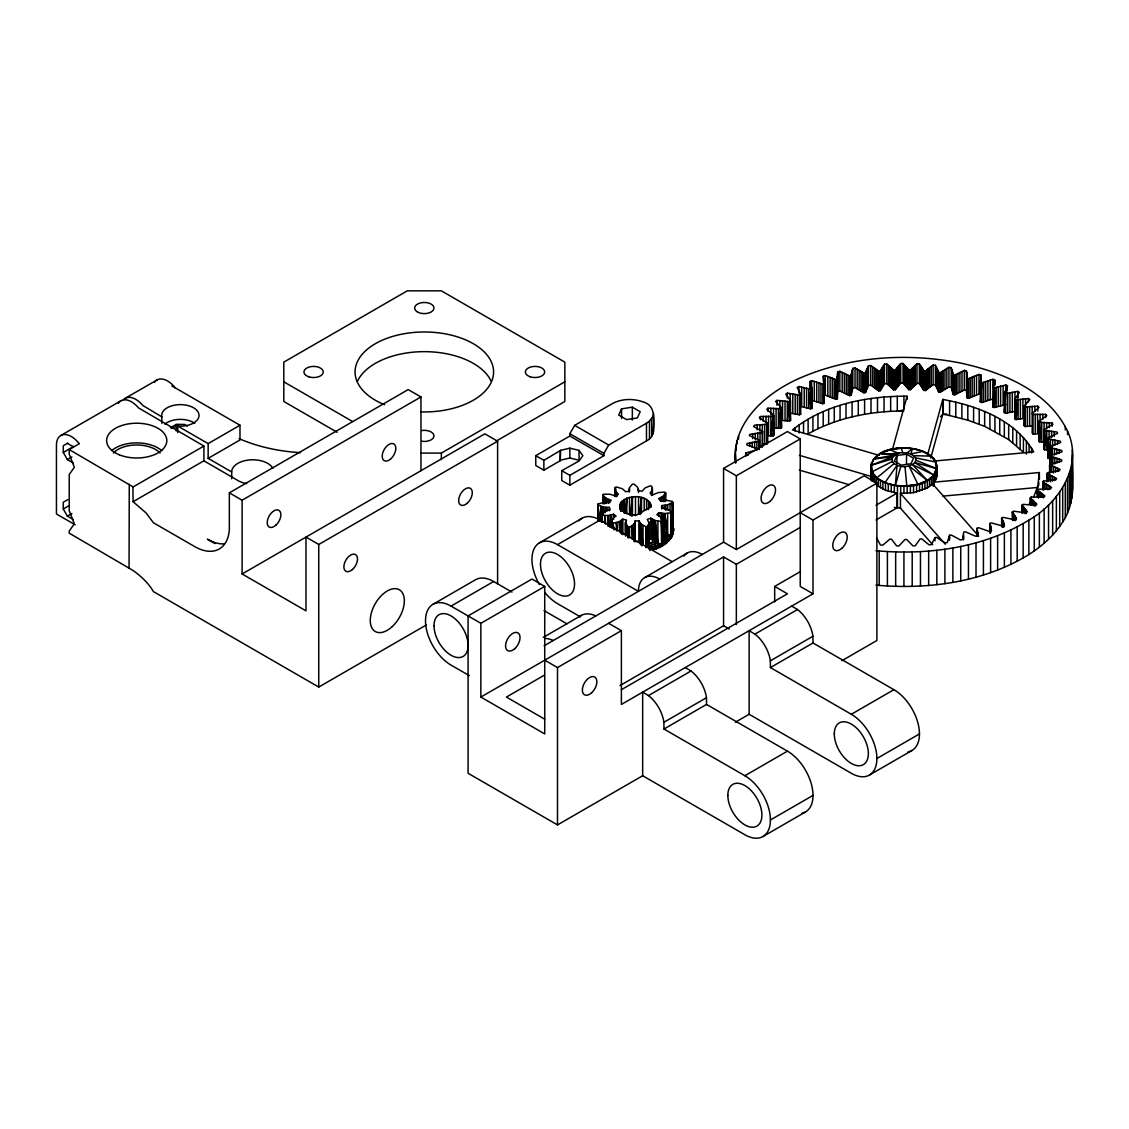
<?xml version="1.0" encoding="UTF-8"?>
<svg xmlns="http://www.w3.org/2000/svg" width="1129" height="1129" viewBox="0 0 1129 1129"><rect width="100%" height="100%" fill="white"/><g stroke="black" fill="none" stroke-linecap="round" stroke-linejoin="round"><path stroke-width="1.5" d="M615.573 496.28L615.319 487.502L616.73 487.008L622.404 488.815L625.734 491.75L629.643 491.059L629.488 487.53L632.395 484.186L634.046 484.129L637.631 487.262L638.195 490.748L642.218 491.171L644.913 488.024L650.177 485.837L651.687 486.232L652.336 489.958L650.036 493.204L653.254 494.671L658.179 492.597L664.6 492.075L665.616 492.823L663.189 496.294L658.546 498.552L660.211 500.712L666.237 500.203L672.348 501.459L672.644 502.391L667.691 504.818L661.763 505.58L661.509 507.937L667.253 509.094L671.656 511.846L671.162 512.764L664.826 513.582L658.969 512.651L656.852 514.683L661.001 517.251L662.667 520.864L661.509 521.542L655.243 520.568L650.798 518.183L647.298 519.396L648.893 522.783L648.159 547.071L653.366 549.738C663.979 547.212 677.019 537.051 672.644 525.013L672.489 523.673L673.434 530.418L673.392 527.92M823.295 395.87L825.313 395.192L835.869 399.285L837.351 398.805L837.704 371.878L839.835 371.328L849.587 376.028L851.167 375.632L852.818 368.393L855.034 367.969L863.883 373.191L865.548 372.951L868.469 365.81L870.741 365.528L878.63 371.243L880.31 371.074L884.487 364.173L886.815 364.018L893.632 370.185L893.632 389.83L895.339 389.745L900.73 383.126L900.73 363.51L903.059 363.482L908.746 370.016L908.746 389.66L910.454 389.674L917.002 383.423L919.316 383.535L923.804 390.408L925.512 390.521L933.119 384.679L935.419 384.933L938.651 392.031L940.33 392.243L948.939 386.88L951.182 387.275L953.13 394.529L954.767 394.84L964.293 390.027L966.438 390.549L967.101 397.874L968.654 398.283L978.998 394.049L981.03 394.698M865.534 392.539L865.548 372.951L863.897 392.836L865.534 392.539L868.469 385.426L868.469 365.81M875.935 585.147C928.207 589.804 983.514 582.338 1028.872 554.551L1028.872 520.13C1058.776 503.082 1083.657 465.585 1067.498 431.095C1047.994 390.634 1002.129 372.161 960.737 363.086C908.549 352.756 852.875 356.058 803.481 376.564C769.018 390.662 732.001 420.482 735.318 461.634M611.622 527.878C611.283 523.701 611.156 517.59 616.124 516.094L613.611 514.245L607.966 515.572L601.517 515.191L600.84 514.33L604.636 511.282L610.083 509.729L609.35 507.401L603.295 507.076L597.89 505.002L597.975 504.056L603.775 502.377L609.858 502.476L611.085 500.218L605.991 498.284L602.872 495.01L603.719 494.192L610.21 494.276L615.517 495.984L618.41 494.319L615.446 491.242L615.474 496.464L615.319 487.502L615.855 496.012M615.305 496.252L615.319 487.502L615.291 495.702M759.309 448.326L759.337 440.141L749.374 435.596L749.882 434.284L762.244 432.59L762.654 431.631L753.607 426.522L754.341 425.238L766.944 424.306L767.565 423.375L759.436 417.744L760.396 416.516L773.055 416.319L773.831 415.444L766.789 409.361L767.96 408.204L780.591 408.754L781.522 407.922L775.595 401.458L776.978 400.372L789.439 401.67L790.526 400.908L785.77 394.134L787.336 393.132L799.53 395.178L800.701 394.458L797.187 387.43L798.923 386.527L810.664 389.279L811.991 388.644L809.747 381.461L811.638 380.656L822.843 384.114L824.255 383.55L823.295 376.253L825.313 375.576L835.841 379.64L837.379 379.217L837.351 398.805M762.371 444.092L766.944 443.923L767.522 442.991L767.565 423.375L767.141 428.484M1031.186 505.199L1031.214 497.028L1043.873 497.197L1044.946 495.998L1037.311 490.141L1039.357 472.543L934.135 482.168L934.135 485.442M1038.045 497.423L1038.059 489.252L1050.69 488.674L1051.536 487.418L1042.914 482.027L1043.506 481.109L1055.954 479.783L1056.575 478.484L1047.035 473.63L1047.444 472.684L1059.595 470.624L1059.99 469.297L1049.631 465.035L1049.885 464.061L1061.613 461.295L1061.754 459.955L1050.704 456.342L1050.774 455.354L1061.937 451.896L1061.839 450.556L1050.196 447.62L1050.097 446.632L1060.583 442.54L1060.258 441.199L1048.149 438.969L1047.881 437.996L1057.577 433.296L1057.012 431.998L1044.579 430.502L1044.127 429.542L1052.948 424.292L1052.157 423.022L1039.513 422.274L1038.849 421.357L1046.738 415.613L1045.722 414.399L1033.049 414.385L1032.188 413.524L1039.005 407.343L1037.777 406.186L1025.174 406.934L1024.201 406.115L1029.846 399.581L1028.42 398.509L1015.987 400.005L1014.9 399.243L1019.346 392.398L1017.737 391.41L1005.685 393.626L1004.429 392.948L1007.632 385.864L1005.854 384.989L994.226 387.924L992.871 387.318L994.818 380.078L992.899 379.316L981.863 382.9L980.409 382.378L981.03 375.082L978.998 374.433L968.654 378.652L967.116 378.229L966.438 370.919L964.293 370.397L954.767 375.223L953.144 374.884L951.182 367.659L948.939 367.264L940.33 372.626L938.665 372.387L935.419 365.316L933.119 365.062L925.512 370.891L923.804 390.408L923.804 370.749L919.316 363.919L917.002 363.792L910.454 370.058L908.746 389.66L903.059 383.112L900.73 383.126M1043.478 489.28L1043.506 481.109M1044.127 429.542L1044.085 449.173L1046.795 450.273L1046.795 430.657L1044.621 450.104L1044.579 430.502L1044.085 449.173L1044.918 438.941M1047.881 437.996L1047.825 457.626L1050.323 458.882L1050.323 439.266L1048.206 458.586L1048.149 438.969L1047.825 457.626L1048.276 452.531M1049.857 472.232L1050.097 446.632M1050.746 465.162L1050.774 455.354M652.336 489.958L652.322 495.179L652.322 488.307L652.266 494.869M648.822 521.612L648.879 543.19L653.225 541.821L656.57 546.676L656.57 548.623L653.366 547.777L648.78 544.333L648.893 522.783L648.159 547.071L647.467 526.439L648.54 524.42L648.596 545.533L650.008 550.656M611.833 527.314L611.876 520.54L611.876 527.172M671.035 532.775L671.797 534.821L670.541 538.801L671.473 535.329L671.656 511.846L671.219 516.969M1050.041 466.249L1050.196 447.62L1050.252 467.237L1050.534 461.196M611.833 525.804L611.876 520.54M662.695 541.652L662.314 545.9L658.489 544.841M673.434 528.457L673.237 532.563L673.434 528.457L671.995 528.203M620.865 510.661L621.021 502.377C628.26 494.107 649.147 494.121 650.981 506.723L637.01 514.796C630.137 515.868 616.335 511.366 621.021 502.377L621.021 511.014M650.77 507.387L650.84 504.084M759.337 440.141L759.041 441.129L747.045 443.528L746.777 444.868L757.503 448.806L757.39 449.794L745.888 452.898L745.86 454.253L748.344 455.1M990.091 533.086L989.823 523.475L991.206 522.896L1002.707 526.001L1004.528 525.154L1001.635 518.028L1002.919 517.378L1014.886 519.763L1016.537 518.804L1012.388 511.903L1013.546 511.169L1025.866 512.834L1027.348 511.79L1021.999 505.157L1023.015 504.367L1035.561 505.284L1036.845 504.155L1030.34 497.889L1031.214 497.028M645.901 547.607L645.901 526.721L647.354 547.339L647.467 526.439L645.901 526.721L641.117 524.181L639.113 520.864L635.034 521.005L634.935 541.624M633.27 539.422L633.722 524.435L634.935 522.699M634.004 541.567L634.597 523.376L634.597 540.579M1041.742 441.919L1041.742 422.302L1039.555 441.876L1038.849 440.987L1039.513 422.274L1039.555 441.876L1044.085 442.003L1044.085 422.387M620.696 511L621.021 502.377M837.436 373.544L837.252 397.549L837.21 376.578M623.871 512.608L624.422 499.455L624.436 513.258M665.263 501.191L665.616 492.823L665.616 501.516M1028.872 554.551C1042.109 546.055 1054.288 535.4 1062.699 521.965C1076.177 502.236 1072.352 477.13 1072.55 454.747M626.059 512.411L626.778 498.326L626.778 513.864M672.842 532.196L672.701 534.694L673.279 530.066M631.196 516.094L632.438 496.972L632.438 515.967M640.355 514.471L641.484 497.494L639.212 514.358M876.598 538.025L880.465 545.011L882.765 545.194L889.864 539.112L891.571 539.225L896.652 545.928L898.994 545.97L904.964 539.493L906.672 539.493L912.938 545.871L915.266 545.787L920.05 538.985L921.758 538.872L929.111 544.855L931.425 544.63L934.967 537.587L936.633 537.376L945.029 542.88L947.273 542.527L949.56 535.301L951.182 534.991L960.511 539.972L962.684 539.479L963.658 532.168L965.224 531.759L975.385 536.162L977.46 535.541L977.149 528.231L978.631 527.737L989.498 531.491L991.46 530.757L990.288 524.731L990.288 532.902M978.024 536.12L978.264 532.761M837.379 379.217L835.869 399.285L835.841 379.64L834.119 398.481L834.119 378.864M1038.271 497.889L1038.793 491.101L1038.793 497.635M672.94 525.662L672.348 501.459L672.39 524.11L673.237 528.273L672.969 525.253M889.948 449.723L898.839 453.364L893.011 456.737L891.938 459.066L892.291 461.465C897.329 468.253 908.901 468.154 914.843 462.608L936.915 468.704L935.941 462.227C940.302 491.623 886.674 492.018 873.324 474.321C860.707 443.02 926.006 440.352 935.885 462.086L915.563 457.866C907.01 447.705 891.444 456.285 880.507 453.477L874.044 458.854L878.334 454.86M799.403 455.326L871.009 476.396L870.967 472.501M934.135 482.168C938.552 476.593 937.451 468.648 935.941 462.227M1043.972 489.718L1044.551 482.902L1044.551 489.436M672.701 532.733L671.797 536.783L672.701 532.733L671.346 532.479M837.266 394.727L837.704 391.495L839.835 390.944L849.587 395.644L851.167 395.249L852.818 388.009L852.818 368.393M1048.192 481.264L1048.813 474.406L1048.813 480.94M1050.873 472.599L1051.551 465.698L1051.551 472.232M625.283 513.469L626.778 498.326M1052.002 463.807L1052.722 456.878L1052.722 465.049M1050.252 467.237L1052.313 448.03L1052.313 456.201M789.552 419.395L790.526 420.524L789.439 401.67L787.322 420.976L790.526 420.524L790.526 400.908M770.867 416.248L770.867 435.879L773.097 435.949L773.831 435.06L773.055 416.319L770.867 435.879L768.524 435.85L768.524 416.234M778.431 408.557L778.431 428.173L780.633 428.385L781.522 427.538L780.591 408.754L778.431 428.173L773.563 427.905L773.563 408.289M630.123 515.007L632.438 496.972M625.551 534.469L625.551 522.417L626.595 520.116L622.869 519.157L618.946 521.838L612.934 523.235L611.636 522.642L611.918 527.624M870.812 474.378L870.967 465.12L873.324 459.672M669.356 538.293L668.947 540.749L668.947 538.787L670.852 536.331M653.084 433.818C652.957 422.796 657.642 405.664 642.838 401.839C633.044 398.354 621.684 398.65 612.426 403.561L574.661 425.365L569.835 433.705L569.835 436.02L535.767 455.679L535.767 465.515L543.868 470.186L560.224 460.745L560.619 450.358L569.835 448.157L579.05 450.358L582.874 455.679L579.05 460.999L561.748 470.68L561.748 480.517L569.835 485.188L646.48 440.931C657.12 435.907 652.915 422.556 653.536 413.397M667.507 540.17L667.027 542.583L667.027 540.636L668.947 538.787L663.64 535.174L662.031 536.741L667.027 540.636L664.812 544.319L664.812 542.357L661.636 539.493L667.027 540.636L662.667 543.486L661.989 541.412M648.893 522.783L648.893 543.557L650.53 542.739L656.57 546.676L659.562 547.353L658.743 544.573L661.919 544.051L661.509 521.542L662.667 543.486L663.4 541.878L664.812 542.357L662.314 545.9L660.239 545.025L648.752 548.877M664.812 544.319L665.362 541.934M980.678 400.753L980.381 402.023L981.863 402.517L992.899 398.932M662.314 545.9L663.4 541.878M892.277 450.189L907.081 396.194C866.973 396.011 824.509 404.309 792.516 429.895L879.11 455.368M927.502 455.142L942.786 399.44C977.347 405.847 1015.423 419.734 1033.727 451.939L933.739 461.084M930.748 458.078L942.786 414.188L942.786 399.44M900.815 466.39L895.368 485.484L897.019 465.36L884.953 482.69M1033.599 497.085L1037.96 485.851M660.239 545.025L661.509 544.15L661.509 521.542L661.919 544.051M670.852 536.106L671.162 512.764L671.797 536.783M993.393 405.692L992.871 406.948L994.24 407.527L1005.854 404.605M868.469 385.426L870.741 385.144L878.63 390.888L880.31 390.705L884.487 383.804L884.487 364.173M621.585 408.853L618.706 415.063L626.567 419.607L637.321 417.942L640.199 411.732L632.339 407.188L621.585 408.853L621.585 418.506M896.906 455.608L894.337 461.154L901.365 465.204L910.962 463.723L913.53 458.191L906.502 454.126L896.906 455.608L896.906 463.793M915.563 457.866L915.929 460.279L914.843 462.608L933.909 475.097L912.444 464.583L927.346 480.517L927.346 487.897L913.544 492.667L900.434 493.387L900.434 508.135L932.667 544.658M934.008 474.999L936.887 468.874L934.53 474.321L934.53 481.688M888.311 450.132L882.92 452.221L889.737 449.794L880.507 453.477L895.41 454.747L873.945 458.953L870.967 465.12L871.009 479.67M561.748 470.68L569.835 475.351L603.902 455.679L603.902 453.378L608.714 445.038L646.48 423.234L649.485 421.117L653.084 416.107M668.82 535.795L672.009 534.299M671.755 534.737L672.178 533.594M671.501 534.666L672.249 533.777M1005.135 391.749L1004.401 412.579L1005.685 413.242L1014.929 411.436L1014.929 391.805M900.73 363.51L895.339 370.129L893.632 389.83L886.815 383.648L884.487 383.804M1029.112 504.31L1031.511 500.726M535.767 455.679L543.868 460.35L560.619 450.358M670.541 538.801L670.541 536.839L663.64 535.174L664.416 534.229L662.794 513.54L662.794 534.186L671.318 535.231M1015.832 417.716L1014.872 418.873L1016.015 419.607L1022.888 418.619L1022.888 399.003M940.457 416.742L942.786 414.188L949.574 415.514L967.807 420.186L984.643 426.339L1008.677 439.548L1023.424 452.292L1023.424 437.502M927.346 487.897L932.61 483.889L978.674 536.092M1025.33 424.659L1024.172 425.746L1025.174 426.55L1032.174 425.986M648.78 544.333L650.53 542.739L653.366 547.777L653.366 549.738L650.854 548.468M894.069 463.652L876.739 477.948M633.863 539.775L633.722 524.435L629.516 527.285L627.893 527.13L625.551 522.417L625.635 535.711L625.748 521.499M907.053 452.955L912.5 448.58L910.835 453.971L922.915 451.388M663.64 535.174L664.826 534.356L664.826 513.582L667.648 534.948L670.541 536.839L664.826 534.356L662.794 513.54M663.57 543.148L662.116 543.995M660.521 544.771L661.707 544.107L660.945 544.672M790.159 393.485L790.159 413.101L799.53 414.795L800.701 414.075L800.701 394.458M875.935 550.726C928.207 555.397 983.514 547.918 1028.872 520.13M171.806 428.54L178.678 424.419M60.811 435.498L120.958 400.767M125.22 398.311L157.058 379.937M67.768 443.118L63.266 445.715L63.266 452.447L67.373 459.574L73.202 462.932M63.266 452.447L73.794 446.364M426.367 624.93L318.759 687.067L153.389 591.582L151.117 587.927A120.45 69.546 0 0 0 132.94 570.427L69.222 533.17L69.222 531.082L74.331 523.814L69.222 510.661L69.222 474.533L74.331 467.265L69.222 454.112L69.222 449.568L79.439 443.669L78.381 442.639A21.084 12.165 60 0 0 56.45 445.151L56.45 513.991L75.135 524.773M67.373 459.574L71.889 456.963M170.423 427.778L176.251 424.419L184.479 424.419L187.386 426.099M67.768 499.667L63.266 502.264L63.266 508.996L67.373 516.122L73.202 519.481M63.266 508.996L69.278 505.51M67.373 516.122L71.889 513.512M69.222 449.568L132.94 486.839L133.095 501.699L146.064 512.919L153.389 522.741L194.597 546.535A49.309 28.465 60 0 0 229.342 529.727L229.342 492.837L408.19 389.59L420.962 396.956L420.962 470.722M133.095 486.952L203.897 446.068L203.897 460.815L133.095 501.699M208.145 443.612L239.983 425.238L239.983 439.985L208.145 458.36L208.145 443.612L177.747 426.056L177.747 432.619M229.342 492.837L242.114 500.218L420.962 396.956M420.919 453.096L441.354 453.096L564.839 381.8M242.114 500.218L242.114 573.969L484.835 433.832L497.607 441.213L497.607 583.806M496.238 441.086L564.839 401.472L564.839 362.141L441.354 290.845L407.287 290.845L283.802 362.141L283.802 401.472L337.162 432.28M242.114 573.969L305.987 610.845L305.987 537.094L318.759 544.474L497.607 441.213M432.986 604.311L475.563 579.727A36.128 20.858 60 0 1 493.627 581.506L511.945 592.09M539.436 542.851L582.028 518.253M469.354 675.664L451.05 665.108A36.128 20.858 60 0 1 425.506 620.851A36.128 20.858 60 0 1 451.05 606.104L493.627 581.506M539.436 584.568A36.128 20.858 60 0 1 533.904 549.216A36.128 20.858 60 0 1 557.5 544.63L600.092 520.046L671.84 561.48M544.122 645.788L723.576 542.174L723.576 468.422L787.449 431.546L800.235 438.913L800.235 586.431L813.007 593.798L813.007 520.046L876.88 483.17L876.88 640.51L841.895 660.705M480.855 623.307L544.728 586.431L544.728 733.935L480.855 697.059L480.855 623.307L451.05 606.104M723.576 468.422L736.348 475.789L800.235 438.913M644.687 577.611L687.265 553.027M543.317 637.363L581.336 615.404M480.855 697.059L723.576 556.922L736.348 564.302L800.235 527.426M723.576 542.174L736.348 549.555L864.108 475.789L876.88 483.17M544.432 675.114L506.413 697.059L544.728 719.187M544.728 660.183L557.5 667.564L621.387 630.674L621.387 704.44L813.007 593.798M876.005 505.242L897.089 493.077L897.089 507.824L876.005 520.003M774.677 601.912L774.677 586.431L800.532 571.5M619.976 685.585L723.576 625.762L729.263 629.051M621.387 689.692L787.449 593.798L774.677 586.431M813.007 795.395L770.415 819.993A36.128 20.858 60 0 1 744.872 834.74L642.669 775.736L642.669 692.148L648.469 695.577L691.047 670.993A26.616 15.369 60 0 1 706.472 697.708L706.542 704.44L787.449 751.152A36.128 20.858 60 0 1 811.906 786.207A36.128 20.858 60 0 1 801.646 813.374M919.458 733.935L876.88 758.519A36.128 20.858 60 0 1 851.322 773.28L749.134 714.276L749.134 630.688L754.92 634.117L797.511 609.533A26.616 15.369 60 0 1 812.936 636.248L813.007 642.98L893.914 689.692A36.128 20.858 60 0 1 918.357 724.747A36.128 20.858 60 0 1 908.097 751.914M770.415 819.993A36.128 20.858 60 0 0 744.872 775.736L663.965 729.024L663.894 722.292L706.472 697.708M876.88 758.519A36.128 20.858 60 0 0 851.322 714.276L770.415 667.564L770.345 660.832L812.936 636.248M663.965 729.024L706.542 704.44M770.415 667.564L813.007 642.98M544.728 586.431L531.957 579.05L468.083 615.926L468.083 773.28L557.5 824.904L642.669 775.736M735.445 722.179L749.134 714.276M744.872 775.736L787.449 751.152M851.322 714.276L893.914 689.692M762.936 836.533L805.513 811.949M869.401 775.058L911.978 750.475M903.934 410.942C870.882 411.125 837.125 417.462 808.124 433.861L808.124 419.057M891.938 459.066L871.08 465.331L871.913 471.866L892.291 461.465M808.703 388.715L808.703 408.331L810.664 389.279L810.693 408.91L811.991 388.644L811.991 408.275L810.693 408.91L801.675 406.666L801.675 387.049M918.117 484.299L927.346 480.517L933.81 475.238L929.534 479.133L929.534 486.5M811.638 380.656L811.638 400.287L822.843 403.73L824.255 403.166L824.255 383.55M648.469 539.634L650.798 538.829L661.015 544.46M903.934 447.874L890.146 449.681L897.47 448.241M560.619 460.195L569.835 457.993L579.05 460.195L579.05 450.358M852.818 388.009L855.034 387.586L863.897 392.836L863.883 373.191L862.485 391.848L862.485 372.217M903.934 493.5L903.934 486.119L917.722 484.412L910.397 485.752L910.397 493.133M890.146 449.681L900.688 447.959L912.274 448.566M895.579 485.526L907.18 486.02L917.722 484.412M902.537 410.377L897.287 411.041L897.287 396.237M873.945 458.953L893.011 456.737L871.08 465.331M946.666 413.934L943.265 414.315L943.265 399.511M942.898 496.125L1037.593 487.46M1032.174 406.355L1032.188 433.141L1033.049 434.002L1037.579 433.861L1037.579 414.23M636.389 541.61L639.113 541.525L640.03 543.839L640.03 523.193L641.117 544.954L641.117 524.181L642.881 545.222M910.397 448.241L901.055 448.03L902.875 452.743M913.798 455.679L931.115 456.144M894.309 507.429L900.688 508.149M177.747 426.056L178.537 426.127A18.671 10.782 0 0 0 199.029 415.754A18.671 10.782 0 0 0 179.751 404.634A18.671 10.782 0 0 0 161.786 416.46L161.899 423.474M912.669 448.622L922.337 451.092M787.322 401.359L787.322 420.976L782.538 420.411L782.538 400.795M661.594 534.045L662.794 534.186M876.386 484.99L885.531 490.268L897.089 493.077M913.544 448.693L919.542 450.132M665.263 540.184L667.027 540.636L662.356 538.434M895.184 485.47L885.531 482.902L885.531 490.268M799.403 470.087L849.361 484.778M662.031 536.741L668.947 538.787M662.681 539.083L667.027 540.636L662.511 538.674M915.929 460.279L936.915 468.704M661.989 540.354L664.812 542.357L662.187 541.257L662.158 537.799M657.318 546.351L659.562 547.353M654.171 547.509L656.57 548.623M648.596 545.533L653.366 547.777L652.237 546.902M800.235 512.679L813.007 520.046M574.661 425.365L608.714 445.038M569.835 433.705L603.902 453.378M569.835 436.02L603.902 455.679M283.802 381.8L352.403 421.413M557.5 544.63L638.407 591.342A30.257 17.471 60 0 1 659.703 579.05M608.602 623.307L621.387 630.674M580.391 616.843L557.5 603.634A36.128 20.858 60 0 1 544.728 592.316M171.848 385.892L239.983 425.238M544.009 610.591L566.913 623.815M161.899 416.911L142.79 405.452A21.084 12.165 60 0 0 123.371 399.849M203.897 446.068L138.528 407.908A21.084 12.165 60 0 0 118.362 403.321M208.145 458.36L231.685 471.95L231.685 478.823M203.897 460.815L236.469 479.67A21.084 12.165 0 0 0 246.644 483.593M67.373 443.344L73.202 446.703M214.919 543.529L207.369 539.168A49.309 28.465 60 0 0 223.951 543.896M791.711 606.104L797.511 609.533M670.541 536.839L667.14 534.836L664.826 513.582M685.261 667.564L691.047 670.993M929.534 454.86L923.056 451.459L930.931 456.003L934.53 459.672M663.852 541.737L664.812 542.357M772.49 434.072L773.831 435.06L773.831 415.444M780.365 426.48L781.522 427.538L781.522 407.922M655.243 541.341L659.562 545.392L657.911 542.71L655.243 520.568L655.243 541.341L653.479 519.975L653.479 540.636M655.568 545.547L656.57 546.676M900.434 493.387L945.34 544.263M872.011 472.091L876.937 478.089L884.797 482.633L878.334 479.133L878.334 486.5M935.842 462.001L930.945 456.074L935.631 461.451L935.631 464.4M175.235 387.854L174.614 387.064A21.084 12.165 60 0 0 156.07 380.628M800.701 414.075L799.939 412.889L799.939 393.273M672.686 524.392L672.644 502.391L672.701 526.142M872.237 479.924L873.324 481.688L873.324 474.321L876.908 477.92L872.237 472.543L872.237 479.924L871.546 478.315M650.008 548.694L648.54 545.984L648.54 524.42M917.905 484.341L909.014 465.967L927.346 480.517L919.542 483.861L919.542 491.242M811.991 408.275L811.441 387.43M823.648 380.953L824.255 403.166M870.812 466.997L871.913 471.866M653.084 428.385L653.536 431.095M614.007 529.67L612.934 523.235L612.934 528.457M602.632 521.937L601.517 515.191L601.517 522.148M613.88 529.727L612.934 523.235L613.329 528.245M1071.943 481.222L1072.55 489.167M735.925 462.707L735.318 454.747M616.42 530.884L616.42 522.586L617.478 530.926M598.582 520.681L597.89 505.002L599.951 521.344M602.364 521.979L601.517 515.191L601.983 522.05M600.84 521.259L600.769 506.3L601.743 514.584M607.966 525.959L607.966 515.572L608.983 525.804M904.978 466.602L906.799 485.964L897.47 485.752L897.47 507.923M665.856 505.326L665.856 510.491M603.295 512.27L603.295 507.076L603.775 512.326M937.056 474.378L936.421 470.638L936.421 478.103M597.89 505.002L599.189 520.737M618.946 521.838L619.765 531.815M655.243 520.568L656.937 542.202L659.562 545.392L653.225 541.821L654.891 541.101L653.479 519.975M628.641 537.644L627.893 527.13L627.893 537.559M605.991 503.478L605.991 498.284L606.315 503.252M602.872 503.703L602.872 495.01L603.408 503.407M616.42 522.586L616.857 529.515M1024.61 412.861L1024.201 406.115L1024.172 425.746L1025.174 406.934L1025.174 426.55M1012.896 520.483L1012.388 511.903L1012.388 520.074M605.581 523.729L605.13 515.558L605.13 523.856M673.11 525.789L673.237 528.273M1022.352 512.001L1021.999 505.157L1021.999 513.328M1015.493 410.998L1014.9 399.243L1014.872 418.873L1015.987 400.005L1016.015 419.607L1018.118 399.638L1018.118 419.254M632.748 539.309L632.085 525.789L632.085 539.055M1030.65 504.705L1030.34 497.889L1030.34 504.423M641.117 524.181L642.006 545.871M640.03 523.193L640.891 544.644M1005.135 411.365L1004.429 392.948L1004.401 412.579L1005.685 393.626L1005.685 413.242M600.769 506.3L601.164 516.249M598.582 519.255L597.975 504.056L597.89 520.667M1037.579 496.943L1037.311 490.141L1037.325 496.689M767.522 442.991L766.944 424.306L766.944 443.923M1043.111 488.829L1042.914 482.027L1042.928 490.212M626.073 535.174L625.72 523.588L625.819 535.146M646.381 547.424L645.901 526.721L646.24 547.438M1047.133 478.724L1047.035 473.63L1047.049 481.815M607.966 515.572L608.178 525.874M603.295 507.076L603.422 513.977M865.548 372.951L865.872 391.297L865.872 371.681M604.509 503.619L604.396 496.929L604.396 503.576M602.872 495.01L603.027 503.774M980.536 390.733L980.409 382.378L980.381 402.023L981.863 382.9L981.863 402.517M615.122 489.605L615.22 496.506M949.376 539.93L949.334 536.585L949.334 539.86M759.154 449.596L759.041 441.129L759.041 449.3M652.054 494.403L652.012 491.115L652.012 494.558M605.991 498.284L606.061 503.492M1049.716 471.823L1049.631 465.035L1049.66 473.22M625.551 522.417L625.649 535.922M664.544 501.431L664.501 494.827L664.501 501.474M1050.718 464.513L1050.704 456.342L1050.704 464.809M780.591 408.754L780.633 428.385M773.055 416.319L773.097 435.949M989.823 523.475L989.837 531.66M949.56 535.301L949.56 538.575M934.967 537.587L934.967 540.862M789.439 401.67L789.467 421.315M1072.352 449.977L1072.352 493.952M1071.731 464.301L1071.731 498.708M1070.729 469.043L1070.729 503.463M1069.304 473.743L1069.304 508.163M1067.498 431.095L1067.498 434.538M1067.498 478.414L1067.498 512.82M1065.296 426.494L1065.296 429.937M1065.296 483.014L1065.296 517.435M1062.699 487.545L1062.699 521.965M1059.708 492.004L1059.708 526.424M1059.341 459.037L1059.341 462.297M1059.27 449.779L1059.27 453.054M1057.76 468.239L1057.76 471.499M1057.563 440.592L1057.563 443.852M1057.026 458.219L1057.026 463.116M1056.829 449.102L1056.829 454.013M1056.363 496.379L1056.363 530.799M1055.601 467.279L1055.601 472.19M1055.008 440.056L1055.008 444.967M1054.811 457.499L1054.811 464.033M1054.5 448.523L1054.5 455.072M1054.528 477.299L1054.528 480.559M1054.232 431.546L1054.232 436.443M1053.526 466.432L1053.526 472.98M1052.595 439.618L1052.595 446.167M1052.567 476.226L1052.567 481.123M1052.637 500.641L1052.637 535.061M1052.157 423.022L1052.157 426.296M1051.593 431.165L1051.593 437.713M1050.647 475.253L1050.647 481.801M1049.716 486.119L1049.716 489.379M1049.307 422.74L1049.307 427.651M1049.109 430.883L1049.109 439.054M1048.559 504.804L1048.559 539.225M1047.952 484.934L1047.952 489.831M1046.611 422.528L1046.611 429.062M1046.216 483.861L1046.216 488.758M1045.722 414.399L1045.722 417.659M1044.127 508.84L1044.127 543.261M1043.365 494.601L1043.365 497.875M1042.829 414.287L1042.829 419.184M1041.813 493.317L1041.813 496.591M1040.275 492.145L1040.275 497.056M1040.119 414.23L1040.119 422.401M1039.357 472.543L1039.428 479.303M1039.372 512.749L1039.372 547.17M1038.849 421.357L1038.849 440.987M1038.779 482.041L1038.779 485.329M1037.777 406.186L1037.777 411.097M1036.831 489.633L1036.831 492.921M1035.533 502.673L1035.533 505.933M1035.237 414.287L1035.237 433.903M1034.884 406.257L1034.884 411.154M1034.206 501.304L1034.206 506.201M1034.277 516.517L1034.277 550.938M1033.049 414.385L1033.049 434.002M1032.894 500.048L1032.894 504.959M1031.61 498.905L1031.61 505.453M1031.511 448.015L1031.511 452.955M1029.648 406.511L1029.648 426.141M1029.112 444.431L1029.112 452.658M1028.42 398.509L1028.42 401.769M1027.334 406.708L1027.334 426.325M1026.416 440.931L1026.416 454.084M1026.303 510.223L1026.303 513.497M1025.555 398.735L1025.555 405.269M1025.231 508.784L1025.231 513.695M1024.144 507.457L1024.144 512.368M1023.156 523.588L1023.156 558.008M1023.072 506.258L1023.072 512.792M1020.404 399.313L1020.404 418.93M1020.15 434.157L1020.15 448.961M1017.737 391.41L1017.737 397.958M1017.652 395.475L1017.652 398.749M1017.173 526.89L1017.173 561.311M1016.594 430.911L1016.594 445.715M1015.775 517.195L1015.775 520.469M1014.971 515.699L1014.971 520.61M1014.124 514.316L1014.124 519.227M1013.263 513.06L1013.263 519.594M1012.769 427.764L1012.769 442.568M1012.318 392.243L1012.318 411.859M1010.907 530.009L1010.907 564.429M1009.905 392.694L1009.905 412.311M1008.677 424.744L1008.677 439.548M1007.703 393.146L1007.703 412.777M1007.082 387.515L1007.082 390.775M1006.489 389.039L1006.489 392.313M1005.854 384.989L1005.854 391.537M1004.33 421.837L1004.33 436.641M1004.373 532.944L1004.373 567.365M1004.062 523.503L1004.062 526.777M1003.526 521.965L1003.526 526.876M1003.145 385.553L1003.145 405.17M1002.933 520.54L1002.933 527.088M1002.298 519.241L1002.298 527.412M1001.635 518.028L1001.635 526.213M1000.619 386.132L1000.619 405.748M999.744 419.057L999.744 433.861M998.29 386.725L998.29 406.341M997.613 535.696L997.613 570.117M996.173 406.934L996.173 387.318L994.24 407.527L994.226 387.924L992.871 406.948L992.899 379.316M994.931 416.403L994.931 431.207M994.818 380.078L994.818 384.989M994.564 381.743L994.564 385.017M993.845 384.749L993.845 388.009M991.022 527.525L991.022 530.799M990.683 526.072L990.683 532.62M990.613 538.251L990.613 572.671M990.288 380.036L990.288 399.652M989.893 413.906L989.893 428.695M987.889 380.755L987.889 400.372M985.673 381.489L985.673 401.105M984.643 411.535L984.643 426.339M983.684 382.209L983.684 401.825M983.415 540.608L983.415 575.028M981.03 375.082L981.087 381.658M979.21 409.333L979.21 424.123M978.998 374.433L978.998 394.049M977.531 530.842L977.531 535.753M977.375 529.487L977.375 536.035M977.149 528.231L977.149 536.416M976.529 375.308L976.529 394.924M976.02 542.753L976.02 577.173M974.256 376.169L974.256 395.785M973.593 407.273L973.593 422.077M972.196 377.03L972.196 396.646M970.333 377.848L970.333 397.464M968.654 398.283L968.654 378.652L967.101 397.874L967.13 375.604M968.456 544.7L968.456 579.106M967.807 405.382L967.807 420.186M967.017 374.151L967.017 393.767M966.791 372.584L966.791 392.2M966.438 370.919L966.438 390.549M964.293 370.397L964.293 390.027M963.587 534.807L963.587 539.718M963.404 536.275L963.404 539.535M961.993 371.413L961.993 391.029M961.866 403.66L961.866 418.45M960.737 546.408L960.737 580.828M959.89 372.415L959.89 392.031M957.999 373.389L957.999 393.005M956.291 374.32L956.291 393.936M955.783 402.093L955.783 416.897M954.767 394.84L954.767 375.223L953.13 394.529L952.975 373.628M952.876 547.918L952.876 582.338M952.707 372.274L952.707 391.89M952.326 370.834L952.326 390.451M951.818 369.282L951.818 388.912M951.182 367.659L951.182 387.275M949.574 400.71L949.574 415.514M948.939 367.264L948.939 386.88M946.836 368.407L946.836 388.023M944.931 369.522L944.931 389.138M944.902 549.188L944.902 583.608M943.209 370.608L943.209 390.225M941.685 371.639L941.685 391.255M940.33 392.243L940.33 372.626L938.651 392.031L938.665 372.387L938.27 390.761L938.27 371.145M937.762 369.818L937.762 389.434M937.126 368.393L937.126 388.023M936.887 465.12L936.887 476.24M936.83 550.232L936.83 584.653M936.336 366.897L936.336 386.513M935.631 472.543L935.631 479.924M935.419 365.316L935.419 384.933M933.119 365.062L933.119 384.679M933.147 476.015L933.147 486.246M931.467 477.623L931.467 484.99M931.242 366.318L931.242 385.935M929.534 367.546L929.534 387.162M928.673 551.051L928.673 585.471M928.024 368.717L928.024 388.334M926.683 369.832L926.683 389.449M925.512 390.521L925.512 370.891L923.804 370.749L923.197 389.166L923.197 369.55M924.947 481.773L924.947 489.153M922.449 368.252L922.449 387.882M922.337 482.902L922.337 490.268M921.574 366.883L921.574 386.499M920.53 365.443L920.53 385.06M920.46 551.629L920.46 586.05M919.316 363.919L919.316 383.535M917.002 363.792L917.002 383.423M916.607 484.666L916.607 492.032M915.337 365.161L915.337 384.791M913.869 366.488L913.869 386.104M913.544 485.301L913.544 492.667M912.571 367.744L912.571 387.36M912.204 551.982L912.204 586.403M911.442 368.929L911.442 388.559M910.454 389.674L910.454 370.058L908.746 370.016L907.928 388.475L907.928 368.858M907.18 486.02L907.18 493.401M906.954 367.617L906.954 387.233M907.081 396.194L907.081 399.468M906.502 454.126L906.502 463.934M905.825 366.304L905.825 385.92M904.527 364.921L904.527 384.552M903.934 396.138L903.934 409.305M903.934 552.109L903.934 586.53M903.059 363.482L903.059 383.112M900.688 486.02L900.688 493.401M899.333 364.963L899.333 384.58M898.091 366.361L898.091 385.977M897.019 367.687L897.019 387.318M896.116 368.943L896.116 388.559M895.664 551.982L895.664 586.403M895.339 389.745L895.339 370.129L893.632 370.185L892.602 388.686L892.602 369.07M894.309 492.667L894.309 485.301L888.311 483.861L888.311 491.242M891.416 367.899L891.416 387.515M891.261 484.666L891.261 492.032M890.654 396.519L890.654 411.323M890.061 366.657L890.061 386.287M888.523 365.373L888.523 384.989M887.408 551.629L887.408 586.05M886.815 364.018L886.815 383.648M884.049 396.985L884.049 411.789M883.358 365.711L883.358 385.342M882.92 481.773L882.92 489.153M882.384 367.179L882.384 386.795M881.551 368.562L881.551 388.178M880.874 369.86L880.874 389.477M880.31 390.705L880.31 371.074L878.63 390.888L878.63 371.243L877.402 389.815L877.402 370.199M880.507 480.517L880.507 487.897M879.195 551.051L879.195 585.471M877.501 397.648L877.501 412.452M876.386 477.623L876.386 483.522M876.019 369.098L876.019 388.729M874.721 476.015L874.721 481.914M874.453 367.955L874.453 387.572M872.689 366.756L872.689 386.372M871.447 463.271L871.447 466.221M871.447 470.722L871.447 480.968M871.009 398.481L871.009 413.285M870.741 365.528L870.741 385.144M867.608 367.405L867.608 387.035M866.903 368.915L866.903 388.545M866.324 370.354L866.324 389.971M864.602 399.511L864.602 414.315M860.905 371.215L860.905 390.832M859.141 370.157L859.141 389.787M858.28 400.71L858.28 415.514M857.193 369.07L857.193 388.701M855.034 367.969L855.034 387.586M852.254 370.03L852.254 389.646M852.085 402.093L852.085 416.897M851.816 371.568L851.816 391.184M851.492 373.022L851.492 392.652M851.28 374.376L851.167 395.249M849.587 376.028L849.587 395.644M848.006 375.124L848.006 394.741M846.256 374.207L846.256 393.823M846.002 403.66L846.002 418.45M844.309 373.262L844.309 392.892M842.178 372.302L842.178 391.918M840.061 405.382L840.061 420.186M839.835 371.328L839.835 390.944M837.704 371.878L837.704 391.495M834.275 407.273L834.275 422.077M832.228 378.06L832.228 397.676M830.125 377.241L830.125 396.858M828.658 409.333L828.658 424.123M827.825 376.409L827.825 396.025M825.313 375.576L825.313 395.192M823.916 382.294L823.916 401.924M823.295 376.253L823.323 381.193M823.21 411.535L823.21 426.339M822.843 384.114L822.843 403.73M820.981 383.408L820.981 403.025M818.948 382.717L818.948 402.347M817.975 413.906L817.975 428.695M816.704 382.039L816.704 401.656M814.263 381.348L814.263 400.964M812.936 416.403L812.936 431.207M810.467 384.664L810.467 387.939M810.072 383.112L810.072 388.023M806.572 388.15L806.572 407.767M804.215 387.6L804.215 407.216M803.538 421.837L803.538 433.353M799.53 395.178L799.53 414.795M799.191 424.744L799.191 432.971M798.923 386.527L798.923 393.075M797.455 394.713L797.455 414.329M795.225 394.289L795.225 413.906M795.098 427.764L795.098 431.066M792.784 393.866L792.784 413.496M787.336 393.132L787.336 398.029M785.036 401.063L785.036 420.68M779.843 400.555L779.843 408.74M776.978 400.372L776.978 405.283M776.103 408.402L776.103 428.018M770.853 408.218L770.853 414.752M767.96 408.204L767.96 411.464M765.984 416.262L765.984 422.81M764.714 424.363L764.714 443.979M763.275 416.361L763.275 421.272M762.654 431.631L762.654 446.35M762.371 424.476L762.244 447.31M760.396 416.516L760.396 419.79M760.043 432.788L760.043 447.493M759.859 424.659L759.859 431.207M757.742 433.042L757.742 439.59M757.178 424.913L757.178 429.824M756.896 441.439L756.896 447.987M755.273 433.367L755.273 439.915M754.638 441.834L754.638 448.382M752.648 433.79L752.648 438.687M752.239 442.314L752.239 447.211M749.712 442.878L749.712 446.153M745.888 452.898L745.888 456.172M738.549 435.766L738.549 439.209M737.138 440.465L737.138 443.909M736.348 475.789L736.348 549.555M736.348 564.302L736.348 624.535M736.122 445.207L736.122 450.372M735.515 449.977L735.515 462.975M723.576 556.922L723.576 625.762M673.237 530.602L673.237 532.563M671.656 511.846L671.656 534.469M670.033 503.887L670.033 510.52M667.691 504.818L667.691 510.012M667.648 513.37L667.648 534.948M664.685 505.524L664.685 508.967M664.289 505.552L664.289 508.996M661.763 505.58L661.763 509.024M661.594 513.399L661.594 520.286M661.086 497.72L661.086 501.163M661.213 513.314L661.213 520.201M660.761 497.861L660.761 501.304M658.969 512.651L658.969 516.094M657.911 521.146L657.911 542.71M652.534 519.538L652.534 540.184M652.266 519.354L652.266 540.015M651.701 418.718L651.701 436.415M651.631 491.792L651.631 495.236M651.433 491.99L651.433 495.433M650.798 518.183L650.798 538.829M649.951 502.377L649.951 507.556M649.485 421.117L649.485 438.828M648.512 500.81L648.512 509.447M646.564 499.455L646.564 509.814M646.48 423.234L646.48 440.931M644.193 498.326L644.193 510.407M643.022 525.408L643.022 545.307M641.484 497.494L641.484 513.032M639.451 522.304L639.564 543.19M639.113 520.864L639.113 541.525M638.534 496.972L638.534 514.245M638.464 489.069L638.464 492.512M635.486 496.802L635.486 515.784M635.034 521.005L635.034 541.666M633.722 524.435L633.722 540.015M632.339 407.188L632.339 420.073M629.488 497.494L629.488 514.753M629.516 527.285L629.516 537.729M629.079 488.702L629.079 492.145M626.412 525.183L626.412 535.146M622.869 519.157L622.869 534.638M622.46 500.81L622.46 511.169M621.656 520.427L621.656 534.2M621.43 520.624L621.43 532.676M620.583 521.132L620.583 533.17M620.131 504.084L620.131 509.264M619.821 505.848L619.821 509.292M616.759 493.204L616.759 496.647M616.533 493.02L616.533 496.45M616.011 492.385L616.011 495.829M613.611 514.245L613.611 519.411M611.509 515.05L611.509 527.102M611.142 515.163L611.142 527.201M609.985 515.388L609.985 527.426M609.35 507.401L609.35 510.844M608.743 499.681L608.743 503.125M608.376 499.568L608.376 503.012M607.402 499.145L607.402 502.588M606.837 507.556L606.837 511M606.442 507.57L606.442 511M605.229 507.443L605.229 512.608M569.835 448.157L569.835 457.993M569.835 475.351L569.835 485.188M560.224 450.908L560.224 460.745M557.5 667.564L557.5 824.904M543.868 460.35L543.868 470.186M441.354 453.096L441.354 459.658M318.759 544.474L318.759 687.067M176.251 424.419L176.251 431.024M129.27 484.242L129.059 567.943M357.427 381.292A69.25 39.981 0 0 1 424.321 351.655A69.25 39.981 0 0 1 491.214 381.292M384.608 404.732A69.25 39.981 0 0 1 383.846 339.533A69.25 39.981 0 0 1 490.72 360.588A69.25 39.981 0 0 1 421.046 411.902M421.823 430.516A9.639 5.56 0 0 1 433.959 435.893A9.639 5.56 0 0 1 421.823 441.27M754.92 634.117A26.616 15.369 60 0 1 770.345 660.832M578.838 520.906A36.128 20.858 60 0 1 600.092 520.046M545.406 638.449A33.291 19.221 60 0 1 553.252 640.51M683.878 556.16A30.257 17.471 60 0 1 702.294 554.466M648.469 695.577A26.616 15.369 60 0 1 663.894 722.292M579.53 616.716A33.291 19.221 60 0 1 595.83 615.926M113.352 453.054A26.503 15.298 0 0 1 136.722 444.967A26.503 15.298 0 0 1 160.092 453.054M111.686 450.612A30.102 17.387 0 0 1 161.757 450.612M164.848 424.165A18.671 10.782 0 0 1 194.795 423.319M300.568 452.644A120.436 69.532 0 0 1 239.052 438.602M154.447 382.491A21.084 12.165 60 0 1 155.195 381.475M231.685 471.95A21.084 12.165 0 0 1 249.664 459.912A21.084 12.165 0 0 1 272.922 468.408M663.189 496.294L663.132 501.502L663.189 496.294M662.667 520.864L662.667 543.486L662.667 520.864M662.13 500.556L661.961 497.24L661.961 500.683M628.02 537.517L627.893 527.13L627.95 537.517M530.221 376.79A9.639 5.56 0 0 0 544.672 371.963A9.639 5.56 0 0 0 530.221 367.151A9.639 5.56 0 0 0 530.221 376.79M417.504 311.985A9.639 5.56 0 0 0 433.635 309.487A9.639 5.56 0 0 0 421.823 302.671A9.639 5.56 0 0 0 417.504 311.985M308.796 376.79A9.639 5.56 0 0 0 323.247 371.963A9.639 5.56 0 0 0 308.796 367.151A9.639 5.56 0 0 0 308.796 376.79M841.853 548.341A10.232 5.913 -60 0 0 845.099 532.479A10.232 5.913 -60 0 0 832.99 543.218A10.232 5.913 -60 0 0 841.853 548.341M770.161 501.234A10.232 5.913 -60 0 0 773.407 485.371A10.232 5.913 -60 0 0 761.299 496.111A10.232 5.913 -60 0 0 770.161 501.234M514.669 648.738A10.232 5.913 -60 0 0 517.915 632.875A10.232 5.913 -60 0 0 505.806 643.615A10.232 5.913 -60 0 0 514.669 648.738M591.483 692.896A10.232 5.913 -60 0 0 594.729 677.033A10.232 5.913 -60 0 0 582.606 687.773A10.232 5.913 -60 0 0 591.483 692.896M834.289 733.935A24.09 13.901 60 0 0 859.846 765.73A24.09 13.901 60 0 0 859.846 731.663A24.09 13.901 60 0 0 834.289 733.935M434.016 625.762A24.09 13.901 60 0 0 459.559 657.544A24.09 13.901 60 0 0 459.559 623.476A24.09 13.901 60 0 0 434.016 625.762M727.838 795.395A24.09 13.901 60 0 0 753.382 827.19A24.09 13.901 60 0 0 753.382 793.122A24.09 13.901 60 0 0 727.838 795.395M540.481 564.302A24.09 13.901 60 0 0 566.024 596.084A24.09 13.901 60 0 0 566.024 562.016A24.09 13.901 60 0 0 540.481 564.302M275.815 525.239A9.639 5.56 -60 0 0 278.863 510.308A9.639 5.56 -60 0 0 267.46 520.427A9.639 5.56 -60 0 0 275.815 525.239M119.18 454.733A30.102 17.387 0 0 0 166.683 442.3A30.102 17.387 0 0 0 124.289 424.772A30.102 17.387 0 0 0 119.18 454.733M390.789 458.854A9.639 5.56 -60 0 0 393.838 443.937A9.639 5.56 -60 0 0 382.435 454.041A9.639 5.56 -60 0 0 390.789 458.854M352.46 569.496A9.639 5.56 -60 0 0 355.508 554.565A9.639 5.56 -60 0 0 344.119 564.669A9.639 5.56 -60 0 0 352.46 569.496M391.707 627.075A24.09 13.901 -60 0 0 399.341 589.761A24.09 13.901 -60 0 0 370.848 615.023A24.09 13.901 -60 0 0 391.707 627.075M467.251 503.224A9.639 5.56 -60 0 0 470.299 488.292A9.639 5.56 -60 0 0 458.91 498.397A9.639 5.56 -60 0 0 467.251 503.224"/></g></svg>
